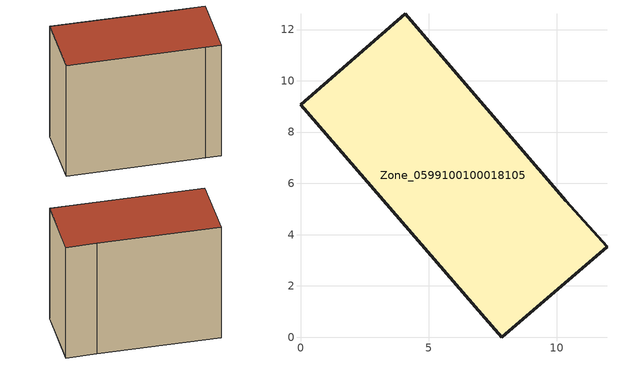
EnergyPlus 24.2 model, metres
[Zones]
Zone_0599100100018105
 floor ground (C_G): 7.86,0 7.06,0.89 0,9.07 4.09,12.61 10.35,5.31 11.96,3.53 z3.02
 wall outside (C_F): 7.06,0.89 7.86,0 11.96,3.53 10.35,5.31 4.09,12.61 0,9.07 7.06,0.89 z3.02:13.04
 roof outside (C_R): 11.96,3.53 10.35,5.31 4.09,12.61 0,9.07 7.06,0.89 7.86,0 z13.04
[BUILDING]
Pand.0599100100018105: North Axis=0; Terrain=City; Loads Convergence Tolerance Value=0.04; Temperature Convergence Tolerance Value=0.4; Solar Distribution=FullExterior; Maximum Number of Warmup Days=25; Minimum Number of Warmup Days=1
[Site:Location]
Rotterdam.The.Hague.AP_ZH_NLD Design_Conditions: Latitude=51.96; Longitude=4.45; Time Zone=1; Elevation=-4.5
[SITE:GROUNDTEMPERATURE:BUILDINGSURFACE]
18, 18, 18, 18, 18, 18, 18, 18, 18, 18, 18, 18
[MATERIAL] Thermal Absorptance=0.9; Solar Absorptance=0.7; Visible Absorptance=0.7
Name | Roughness | Thickness | Conductivity | Density | Specific Heat
G.TI.2015-2018 | MediumSmooth | 0.15 | 0.0428571 | 540 | 1210
F.TI.2015-2018 | Rough | 0.3 | 0.0666667 | 1920 | 840
R.TI.2015-2018 | MediumRough | 0.2 | 0.0333333 | 1500 | 1000
[CONSTRUCTION]
C_G: G.TI.2015-2018
C_F: F.TI.2015-2018
C_R: R.TI.2015-2018
[ZONE]
Zone_0599100100018105: Type=1; Multiplier=1; Ceiling Height=Autocalculate; Volume=Autocalculate; Floor Area=autocalculate; Part of Total Floor Area=Yes
[ZONEINFILTRATION:DESIGNFLOWRATE]
Infil_Zone_0599100100018105: Zone or ZoneList or Space or SpaceList=Zone_0599100100018105; Schedule=AlwaysOn; Design Flow Rate Calculation Method=Flow/Area; Flow Rate per Floor Area=0.0015; Constant Term Coefficient=1; Temperature Term Coefficient=0; Velocity Term Coefficient=0; Velocity Squared Term Coefficient=0
[HVACTEMPLATE:ZONE:IDEALLOADSAIRSYSTEM]
Zone_0599100100018105: Maximum Heating Supply Air Temperature=50; Minimum Cooling Supply Air Temperature=13; Maximum Heating Supply Air Humidity Ratio=0.0156; Minimum Cooling Supply Air Humidity Ratio=0.0077; Heating Limit=NoLimit; Cooling Limit=NoLimit; Dehumidification Control Type=ConstantSensibleHeatRatio; Cooling Sensible Heat Ratio=0.7; Dehumidification Setpoint=60; Humidification Control Type=None; Humidification Setpoint=30; Outdoor Air Method=None; Outdoor Air Flow Rate per Person=0.00944; Outdoor Air Flow Rate per Zone Floor Area=0; Outdoor Air Flow Rate per Zone=0; Demand Controlled Ventilation Type=None; Outdoor Air Economizer Type=NoEconomizer; Heat Recovery Type=None; Sensible Heat Recovery Effectiveness=0.7; Latent Heat Recovery Effectiveness=0.65
[ZONECONTROL:THERMOSTAT]
ThermostatControl_Zone_0599100100018105: Zone or ZoneList=Zone_0599100100018105; Control Type Schedule=DualSetpointControlType; Control 1=Thermostat_Zone_0599100100018105; Temperature Difference Between Cutout And Setpoint=0
[THERMOSTATSETPOINT:DUALSETPOINT]
Thermostat_Zone_0599100100018105: Heating Setpoint Temperature Schedule=HeatingSetpoint_Zone_0599100100018105; Cooling Setpoint Temperature Schedule=CoolingSetpoint_Zone_0599100100018105
[SCHEDULE:COMPACT]
HeatingSetpoint_Zone_0599100100018105: Through: 12/31, For: AllDays, Until: 24:00, 21
CoolingSetpoint_Zone_0599100100018105: Through: 12/31, For: AllDays, Until: 24:00, 24
DualSetpointControlType: Through: 12/31, For: AllDays, Until: 24:00, 4
AlwaysOn: Through: 12/31, For: AllDays, Until: 24:00, 1
